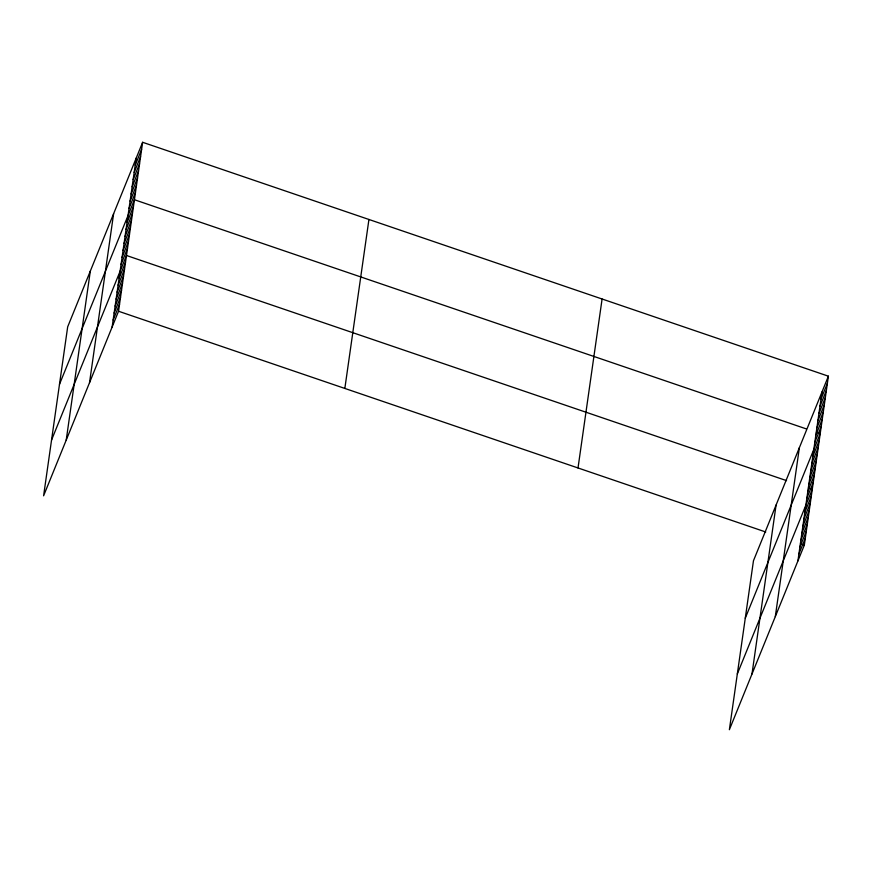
<?xml version="1.0" encoding="UTF-8"?>
<svg xmlns="http://www.w3.org/2000/svg" width="872" height="872" viewBox="0 0 872 872"><rect width="100%" height="100%" fill="white"/><g stroke="black" fill="none" stroke-linecap="round" stroke-linejoin="round"><path stroke-width="1.31" d="M66.218 440.098L90.306 271.148M89.522 382.71L113.611 213.749M112.15 327L136.228 158.039M142.626 142.289L67.678 326.847L43.6 495.808L118.538 311.25L142.626 142.289L828.4 376.192L804.322 545.153L729.374 729.711L753.463 560.751L828.4 376.192M344.843 388.432L368.932 219.482M578.016 467.959L602.094 298.998M751.991 674.002L776.08 505.041M775.306 616.602L799.384 447.641M797.924 560.903L822.002 391.942M135.204 165.222L141.602 149.472M134.179 172.405L140.577 156.655M133.154 179.578L139.553 163.838M132.141 186.761L138.528 171.01M131.116 193.944L137.504 178.193M130.091 201.127L136.479 185.376M129.067 208.31L135.465 192.559M59.492 384.301L134.441 199.743L806.066 428.817M127.05 222.458L133.449 206.708M126.059 229.423L132.446 213.673M125.067 236.399L131.454 220.649M124.064 243.364L130.462 227.614M123.072 250.329L129.47 234.59M122.08 257.305L128.478 241.555M121.088 264.271L127.486 248.52M51.546 440.055L126.495 255.496L786.544 480.625M119.104 278.212L125.492 262.461M118.112 285.177L124.5 269.437M117.11 292.153L123.508 276.402M116.118 299.118L122.516 283.367M115.126 306.094L121.524 290.343M114.134 313.059L120.532 297.308M113.142 320.035L119.54 304.284M820.977 399.114L827.375 383.375M819.963 406.298L826.351 390.547M818.939 413.481L825.326 397.73M817.914 420.664L824.302 404.913M816.89 427.847L823.277 412.096M815.865 435.019L822.263 419.279M814.84 442.202L821.239 426.452M745.266 618.193L820.214 433.635L816.356 432.316M812.824 456.35L819.222 440.611M811.832 463.326L818.219 447.576M810.84 470.291L817.228 454.541M809.848 477.267L816.236 461.517M808.845 484.233L815.244 468.482M807.854 491.198L814.252 475.458M806.862 498.174L813.26 482.423M737.32 673.947L812.268 489.388L808.409 488.08M804.878 512.115L811.276 496.364M803.886 519.08L810.273 503.329M802.894 526.045L809.281 510.305M801.891 533.021L808.289 517.27M800.899 539.986L807.298 524.236M799.907 546.962L806.306 531.212M798.916 553.927L805.314 538.177M118.538 311.25L765.747 531.996M800.463 543.834L804.322 545.153"/></g></svg>
